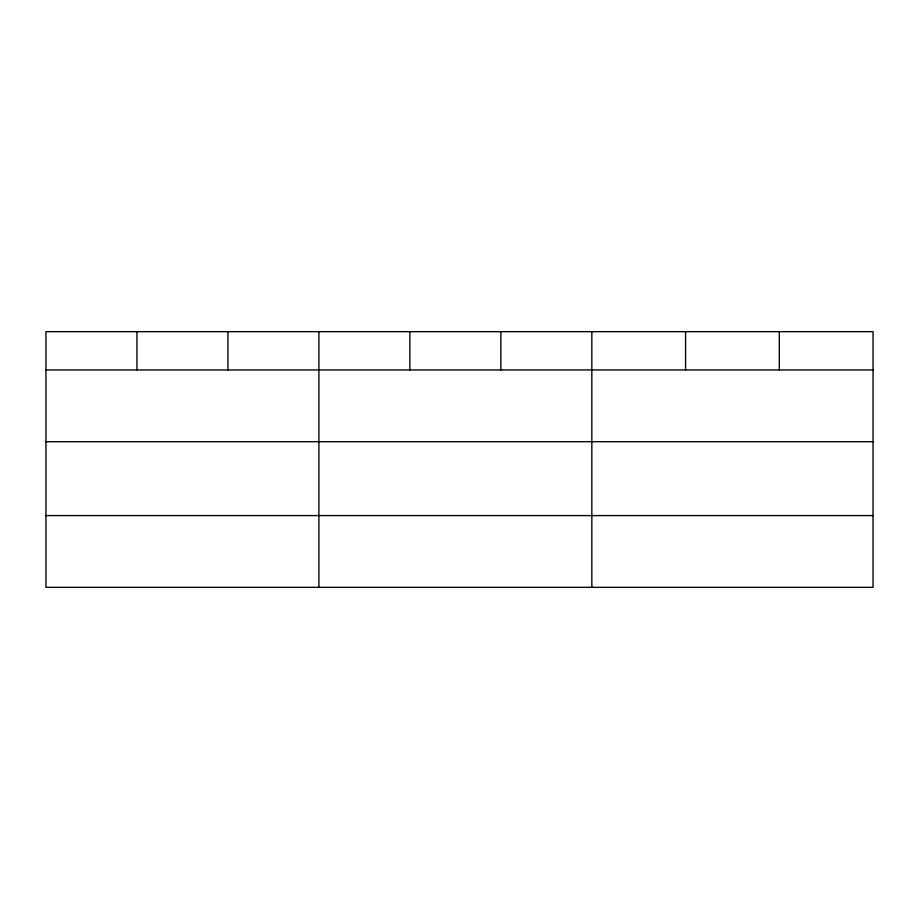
<?xml version="1.0" encoding="UTF-8"?>
<svg xmlns="http://www.w3.org/2000/svg" width="919" height="919" viewBox="0 0 919 919"><rect width="100%" height="100%" fill="white"/><g stroke="black" fill="none" stroke-linecap="round" stroke-linejoin="round"><path stroke-width="1.38" d="M873.05 441.694L873.05 331.667L45.95 331.667L45.95 587.333L873.05 587.333L873.05 441.694L45.95 441.694M45.95 369.955L873.05 369.955M45.95 515.593L873.05 515.593M779.312 331.667L779.312 369.955M685.574 331.667L685.574 369.955M591.836 331.667L591.836 587.333M500.855 331.667L500.855 369.955M409.874 331.667L409.874 369.955M318.893 331.667L318.893 587.333M227.912 331.667L227.912 369.955M136.931 331.667L136.931 369.955"/></g></svg>
